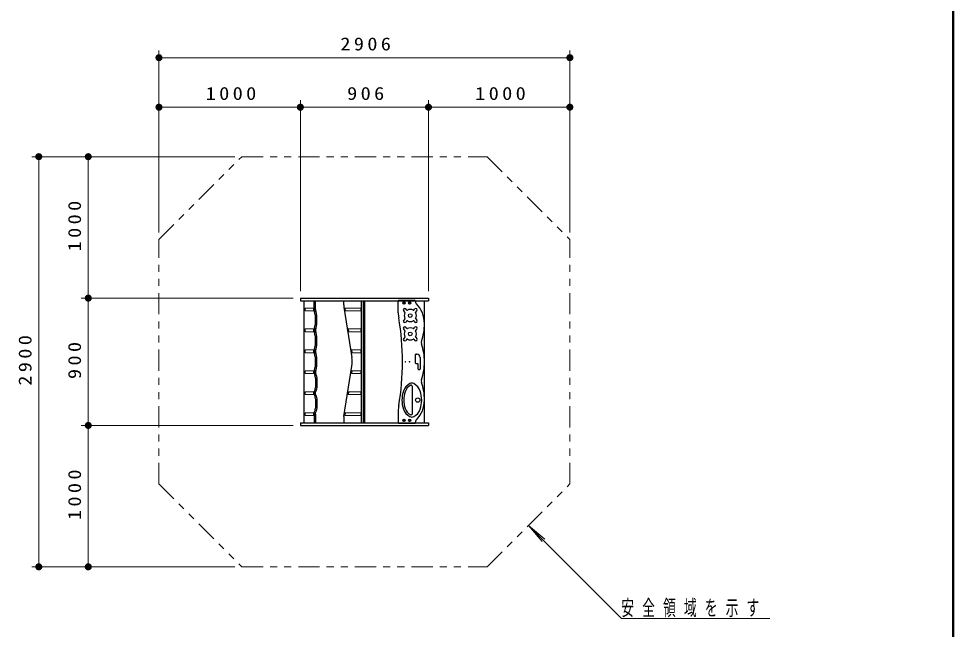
# Model space of a CAD drawing. Units: millimetres on the paper, with parts at other scales. Extents: x -385 to 0, y 0 to 267.
# Drawn here: x -132.2 to 0, y 68.7 to 155.1 of the extents above; entities that cross this region are included whole.
import ezdxf

# ---------------------------------------------------------------- set-up
doc = ezdxf.new("R2010")
doc.units = ezdxf.units.MM
doc.linetypes.add('USER1', pattern=[4.5, 2.5, -2])
doc.linetypes.add('USER3', pattern=[8, 3, -1, 1, -1, 1, -1])
doc.layers.add('LY_1', color=7, linetype='Continuous', lineweight=13)
doc.styles.add('ＭＳ ゴシック', font='')
doc.styles.get('ＭＳ ゴシック').set_extended_font_data('MS Gothic')

# ---------------------------------------------------------------- blocks, each defined once
blk = doc.blocks.new('filled_dot')
at = {"color": 0, "linetype": 'Continuous', "lineweight": -2, "const_width": 1.25}
blk.add_lwpolyline([(-0.625, 0, 1), (0.625, 0, 1)], format="xyb", close=True, dxfattribs=at)

msp = doc.modelspace()

# ---------------------------------------------------------------- linework, layer by layer
at = {"layer": 'LY_1', "lineweight": 50}
msp.add_line((0, 0), (0, 267), dxfattribs=at)
at = {"layer": 'LY_1'}
for p, q in [((-112.359, 124.867), (-112.359, 150.582)), ((-112.359, 149.582), (-54.238, 149.582)), ((-54.238, 124.867), (-54.238, 150.582)), ((-112.359, 124.867), (-112.359, 143.582)), ((-92.359, 116.582), (-92.359, 143.582)), ((-74.238, 116.582), (-74.238, 143.582)), ((-112.359, 142.582), (-92.359, 142.582)), ((-92.359, 142.582), (-74.238, 142.582)), ((-74.238, 142.582), (-54.238, 142.582)), ((-101.644, 135.582), (-130.359, 135.582)), ((-129.359, 77.582), (-129.359, 135.582)), ((-101.644, 135.582), (-123.359, 135.582)), ((-122.359, 115.582), (-122.359, 135.582)), ((-93.359, 115.582), (-123.359, 115.582)), ((-122.359, 97.582), (-122.359, 115.582)), ((-91.699, 114.182), (-90.499, 114.182)), ((-91.699, 113.782), (-91.699, 114.182)), ((-91.699, 113.782), (-90.499, 113.782)), ((-91.659, 113.782), (-91.659, 114.182)), ((-90.499, 113.782), (-90.499, 114.182)), ((-86.077, 114.182), (-83.824, 114.182)), ((-86.077, 114.182), (-86.014, 113.782)), ((-86.037, 114.182), (-85.974, 113.782)), ((-86.014, 113.782), (-83.824, 113.782)), ((-83.824, 113.782), (-83.824, 114.182)), ((-91.699, 111.222), (-90.499, 111.222)), ((-91.699, 110.822), (-91.699, 111.222)), ((-91.659, 110.822), (-91.659, 111.222)), ((-90.499, 110.822), (-90.499, 111.222)), ((-85.608, 111.222), (-83.824, 111.222)), ((-85.608, 111.222), (-85.545, 110.822)), ((-85.568, 111.222), (-85.505, 110.822)), ((-83.824, 110.822), (-83.824, 111.222)), ((-91.699, 110.822), (-90.499, 110.822)), ((-85.545, 110.822), (-83.824, 110.822)), ((-91.699, 108.262), (-90.499, 108.262)), ((-91.699, 107.862), (-91.699, 108.262)), ((-91.699, 107.862), (-90.499, 107.862)), ((-91.659, 107.862), (-91.659, 108.262)), ((-90.499, 107.862), (-90.499, 108.262)), ((-85.139, 108.262), (-83.824, 108.262)), ((-85.139, 108.262), (-85.076, 107.862)), ((-85.099, 108.262), (-85.036, 107.862)), ((-85.076, 107.862), (-83.824, 107.862)), ((-83.824, 107.862), (-83.824, 108.262)), ((-91.699, 105.302), (-91.699, 104.902)), ((-91.699, 105.302), (-90.499, 105.302)), ((-91.699, 104.902), (-90.499, 104.902)), ((-91.659, 105.302), (-91.659, 104.902)), ((-90.499, 105.302), (-90.499, 104.902)), ((-85.139, 104.902), (-85.076, 105.302)), ((-85.139, 104.902), (-83.824, 104.902)), ((-85.099, 104.902), (-85.036, 105.302)), ((-85.076, 105.302), (-83.824, 105.302)), ((-83.824, 105.302), (-83.824, 104.902)), ((-91.699, 102.342), (-91.699, 101.942)), ((-91.699, 102.342), (-90.499, 102.342)), ((-91.699, 101.942), (-90.499, 101.942)), ((-91.659, 102.342), (-91.659, 101.942)), ((-90.499, 102.342), (-90.499, 101.942)), ((-85.608, 101.942), (-85.545, 102.342)), ((-85.608, 101.942), (-83.824, 101.942)), ((-85.568, 101.942), (-85.505, 102.342)), ((-85.545, 102.342), (-83.824, 102.342)), ((-83.824, 102.342), (-83.824, 101.942)), ((-91.699, 99.382), (-91.699, 98.982)), ((-91.699, 99.382), (-90.499, 99.382)), ((-91.659, 99.382), (-91.659, 98.982)), ((-90.499, 99.382), (-90.499, 98.982)), ((-86.077, 98.982), (-86.014, 99.382)), ((-86.037, 98.982), (-85.974, 99.382)), ((-86.014, 99.382), (-83.824, 99.382)), ((-83.824, 99.382), (-83.824, 98.982)), ((-91.699, 98.982), (-90.499, 98.982)), ((-86.077, 98.982), (-83.824, 98.982)), ((-93.359, 97.582), (-123.359, 97.582)), ((-122.359, 77.582), (-122.359, 97.582)), ((-60.096, 83.44), (-58.167, 81.142)), ((-60.096, 83.44), (-57.798, 81.512)), ((-46.955, 70.3), (-60.096, 83.44)), ((-101.644, 77.582), (-130.359, 77.582)), ((-101.644, 77.582), (-123.359, 77.582)), ((-46.955, 70.3), (-25.955, 70.3))]:
    msp.add_line(p, q, dxfattribs=at)
at = {"layer": 'LY_1', "linetype": 'USER3'}
for p, q in [((-112.359, 123.867), (-100.644, 135.582)), ((-100.644, 135.582), (-65.954, 135.582)), ((-65.954, 135.582), (-54.238, 123.867)), ((-112.359, 89.298), (-112.359, 123.867)), ((-54.238, 89.298), (-54.238, 123.867)), ((-112.359, 89.298), (-100.644, 77.582)), ((-65.954, 77.582), (-54.238, 89.298)), ((-100.644, 77.582), (-65.954, 77.582))]:
    msp.add_line(p, q, dxfattribs=at)
at = {"layer": 'LY_1', "lineweight": 25}
for p, q in [((-92.359, 115.582), (-74.238, 115.582)), ((-92.359, 115.582), (-92.359, 115.202)), ((-92.359, 115.202), (-74.238, 115.202)), ((-91.799, 97.962), (-91.799, 115.202)), ((-90.399, 113.982), (-90.399, 115.202)), ((-90.209, 113.982), (-90.209, 115.202)), ((-86.224, 114.623), (-86.224, 115.202)), ((-83.724, 97.962), (-83.724, 115.202)), ((-83.431, 97.962), (-83.431, 115.202)), ((-83.259, 97.962), (-83.259, 115.202)), ((-78.511, 113.485), (-78.511, 115.182)), ((-78.411, 115.282), (-76.211, 115.282)), ((-74.798, 97.962), (-74.798, 115.202)), ((-74.238, 115.582), (-74.238, 115.202)), ((-86.2, 114.321), (-85.07, 107.186)), ((-77.576, 113.605), (-77.744, 113.773)), ((-77.294, 113.888), (-77.462, 114.056)), ((-76.328, 113.888), (-76.16, 114.056)), ((-76.046, 113.605), (-75.878, 113.773)), ((-77.576, 112.64), (-77.744, 112.472)), ((-76.046, 112.64), (-75.878, 112.472)), ((-77.576, 111.005), (-77.744, 111.173)), ((-77.294, 112.357), (-77.462, 112.189)), ((-77.294, 111.288), (-77.462, 111.456)), ((-76.328, 112.357), (-76.16, 112.189)), ((-76.328, 111.288), (-76.16, 111.456)), ((-76.046, 111.005), (-75.878, 111.173)), ((-77.576, 110.04), (-77.744, 109.872)), ((-77.294, 109.757), (-77.462, 109.589)), ((-76.328, 109.757), (-76.16, 109.589)), ((-76.046, 110.04), (-75.878, 109.872)), ((-76.059, 106.384), (-76.059, 107.596)), ((-75.993, 107.662), (-75.897, 107.662)), ((-75.411, 107.176), (-75.411, 105.569)), ((-86.2, 98.844), (-85.07, 105.979)), ((-75.993, 106.318), (-75.751, 106.318)), ((-75.735, 106.302), (-75.735, 105.569)), ((-75.669, 105.503), (-75.477, 105.503)), ((-76.56, 103.151), (-76.56, 99.174)), ((-90.399, 99.182), (-90.399, 97.962)), ((-90.209, 99.182), (-90.209, 97.962)), ((-78.511, 99.68), (-78.511, 97.982)), ((-92.359, 97.962), (-92.359, 97.582)), ((-92.359, 97.962), (-74.238, 97.962)), ((-86.224, 98.542), (-86.224, 97.962)), ((-78.411, 97.882), (-76.211, 97.882)), ((-74.238, 97.962), (-74.238, 97.582)), ((-92.359, 97.582), (-74.238, 97.582))]:
    msp.add_line(p, q, dxfattribs=at)
for points in [[(-90.399, 113.982), (-90.389, 113.826), (-90.358, 113.68)], [(-90.209, 113.982), (-90.199, 113.826), (-90.168, 113.68)], [(-86.224, 114.623), (-86.218, 114.47), (-86.2, 114.321)], [(-90.358, 111.325), (-90.29, 111.601), (-90.24, 111.892), (-90.209, 112.195), (-90.199, 112.502), (-90.209, 112.81), (-90.24, 113.112), (-90.29, 113.404), (-90.358, 113.68)], [(-90.168, 111.325), (-90.1, 111.601), (-90.05, 111.892), (-90.019, 112.195), (-90.009, 112.502), (-90.019, 112.81), (-90.05, 113.112), (-90.1, 113.404), (-90.168, 113.68)], [(-90.358, 111.325), (-90.376, 111.254), (-90.389, 111.179), (-90.397, 111.101), (-90.399, 111.022), (-90.397, 110.944), (-90.389, 110.866), (-90.376, 110.791), (-90.358, 110.72)], [(-90.168, 111.325), (-90.186, 111.254), (-90.199, 111.179), (-90.207, 111.101), (-90.209, 111.022), (-90.207, 110.944), (-90.199, 110.866), (-90.186, 110.791), (-90.168, 110.72)], [(-90.358, 108.365), (-90.29, 108.641), (-90.24, 108.932), (-90.209, 109.235), (-90.199, 109.542), (-90.209, 109.85), (-90.24, 110.152), (-90.29, 110.444), (-90.358, 110.72)], [(-90.168, 108.365), (-90.1, 108.641), (-90.05, 108.932), (-90.019, 109.235), (-90.009, 109.542), (-90.019, 109.85), (-90.05, 110.152), (-90.1, 110.444), (-90.168, 110.72)], [(-90.358, 108.365), (-90.376, 108.294), (-90.389, 108.219), (-90.397, 108.141), (-90.399, 108.062), (-90.397, 107.984), (-90.389, 107.906), (-90.376, 107.831), (-90.358, 107.76)], [(-90.358, 105.405), (-90.29, 105.681), (-90.24, 105.972), (-90.209, 106.275), (-90.199, 106.582), (-90.209, 106.89), (-90.24, 107.192), (-90.29, 107.484), (-90.358, 107.76)], [(-90.168, 108.365), (-90.186, 108.294), (-90.199, 108.219), (-90.207, 108.141), (-90.209, 108.062), (-90.207, 107.984), (-90.199, 107.906), (-90.186, 107.831), (-90.168, 107.76)], [(-90.168, 105.405), (-90.1, 105.681), (-90.05, 105.972), (-90.019, 106.275), (-90.009, 106.582), (-90.019, 106.89), (-90.05, 107.192), (-90.1, 107.484), (-90.168, 107.76)], [(-85.07, 105.979), (-85.035, 106.277), (-85.024, 106.582), (-85.035, 106.888), (-85.07, 107.186)], [(-90.358, 105.405), (-90.376, 105.334), (-90.389, 105.259), (-90.397, 105.181), (-90.399, 105.102), (-90.397, 105.024), (-90.389, 104.946), (-90.376, 104.871), (-90.358, 104.8)], [(-90.358, 104.8), (-90.29, 104.524), (-90.24, 104.232), (-90.209, 103.93), (-90.199, 103.622), (-90.209, 103.315), (-90.24, 103.012), (-90.29, 102.721), (-90.358, 102.445)], [(-90.168, 105.405), (-90.186, 105.334), (-90.199, 105.259), (-90.207, 105.181), (-90.209, 105.102), (-90.207, 105.024), (-90.199, 104.946), (-90.186, 104.871), (-90.168, 104.8)], [(-90.168, 104.8), (-90.1, 104.524), (-90.05, 104.232), (-90.019, 103.93), (-90.009, 103.622), (-90.019, 103.315), (-90.05, 103.012), (-90.1, 102.721), (-90.168, 102.445)], [(-90.358, 101.84), (-90.376, 101.911), (-90.389, 101.986), (-90.397, 102.064), (-90.399, 102.142), (-90.397, 102.221), (-90.389, 102.299), (-90.376, 102.374), (-90.358, 102.445)], [(-90.358, 101.84), (-90.29, 101.564), (-90.24, 101.272), (-90.209, 100.97), (-90.199, 100.662), (-90.209, 100.355), (-90.24, 100.052), (-90.29, 99.761), (-90.358, 99.485)], [(-90.168, 101.84), (-90.186, 101.911), (-90.199, 101.986), (-90.207, 102.064), (-90.209, 102.142), (-90.207, 102.221), (-90.199, 102.299), (-90.186, 102.374), (-90.168, 102.445)], [(-90.168, 101.84), (-90.1, 101.564), (-90.05, 101.272), (-90.019, 100.97), (-90.009, 100.662), (-90.019, 100.355), (-90.05, 100.052), (-90.1, 99.761), (-90.168, 99.485)], [(-90.399, 99.182), (-90.389, 99.339), (-90.358, 99.485)], [(-90.209, 99.182), (-90.199, 99.339), (-90.168, 99.485)], [(-86.2, 98.844), (-86.218, 98.695), (-86.224, 98.542)]]:
    msp.add_lwpolyline(points, dxfattribs=at)
for centre, radius in [((-77.711, 114.882), 0.17), ((-76.911, 114.882), 0.17), ((-76.811, 113.122), 0.26), ((-76.811, 110.522), 0.26), ((-75.756, 101.162), 0.3), ((-77.711, 98.282), 0.17), ((-76.911, 98.282), 0.17)]:
    msp.add_circle(centre, radius, dxfattribs=at)
at = {"layer": 'LY_1'}
for centre in [(-77.711, 114.882), (-76.911, 114.882), (-77.711, 98.282), (-76.911, 98.282)]:
    msp.add_circle(centre, 0.13, dxfattribs=at)
at = {"layer": 'LY_1', "linetype": 'USER1'}
for centre, radius in [((-77.711, 114.882), 0.095), ((-76.911, 114.882), 0.095), ((-77.511, 106.582), 0.04), ((-76.911, 106.582), 0.04), ((-77.711, 98.282), 0.095), ((-76.911, 98.282), 0.095)]:
    msp.add_circle(centre, radius, dxfattribs=at)
at = {"layer": 'LY_1', "lineweight": 25}
for centre, radius, start, end in [((-78.411, 115.182), 0.1, 90, 180), ((-76.211, 115.182), 0.1, 2.02084, 90), ((-75.511, 115.207), 0.6, 182.02084, 224.16048), ((-77.603, 113.914), 0.2, 45, 225), ((-77.251, 113.93), 0.06, 225, 298.58404), ((-76.811, 113.122), 0.86, 61.41596, 118.58404), ((-76.371, 113.93), 0.06, 241.41596, 315), ((-76.019, 113.914), 0.2, 315, 135), ((-78.811, 112.002), 4, 0, 44.16048), ((-74.511, 113.485), 4, 180, 189.93637), ((-113.911, 106.582), 36, 350.06363, 9.93637), ((-77.603, 112.331), 0.2, 135, 315), ((-76.811, 113.122), 0.86, 151.41596, 208.58404), ((-77.619, 113.563), 0.06, 331.41596, 45), ((-77.619, 112.682), 0.06, 315, 28.58404), ((-77.251, 112.315), 0.06, 61.41596, 135), ((-76.371, 112.315), 0.06, 45, 118.58404), ((-76.019, 112.331), 0.2, 225, 45), ((-76.003, 113.563), 0.06, 135, 208.58404), ((-76.003, 112.682), 0.06, 151.41596, 225), ((-76.811, 113.122), 0.86, 331.41596, 28.58404), ((-77.603, 111.314), 0.2, 45, 225), ((-77.251, 111.33), 0.06, 225, 298.58404), ((-76.811, 113.122), 0.86, 241.41596, 298.58404), ((-76.811, 110.522), 0.86, 61.41596, 118.58404), ((-76.371, 111.33), 0.06, 241.41596, 315), ((-76.019, 111.314), 0.2, 315, 135), ((-82.711, 112.002), 7.9, 341.40821, 0), ((-77.603, 109.731), 0.2, 135, 315), ((-76.811, 110.522), 0.86, 151.41596, 208.58404), ((-77.619, 110.963), 0.06, 331.41596, 45), ((-77.619, 110.082), 0.06, 315, 28.58404), ((-77.251, 109.715), 0.06, 61.41596, 135), ((-76.811, 110.522), 0.86, 241.41596, 298.58404), ((-76.371, 109.715), 0.06, 45, 118.58404), ((-76.019, 109.731), 0.2, 225, 45), ((-76.003, 110.963), 0.06, 135, 208.58404), ((-76.003, 110.082), 0.06, 151.41596, 225), ((-76.811, 110.522), 0.86, 331.41596, 28.58404), ((-74.655, 109.292), 0.6, 161.40821, 198.59179), ((-82.711, 106.582), 7.9, 0, 18.59179), ((-75.993, 107.596), 0.0664, 90, 180), ((-75.897, 107.176), 0.486, 0, 90), ((-75.993, 106.384), 0.0664, 180, 270), ((-75.751, 106.302), 0.0162, 0, 90), ((-82.711, 106.582), 7.9, 341.40821, 0), ((-75.669, 105.569), 0.0664, 180, 270), ((-75.477, 105.569), 0.0664, 270, 0), ((-75.987, 101.814), 1.9, 117.93924, 160.98833), ((-75.987, 101.814), 1.64, 117.72272, 160.98833), ((-76.596, 102.962), 0.6, 62.06076, 117.93924), ((-76.69, 103.151), 0.13, 0, 117.72272), ((-77.205, 101.814), 1.9, 19.01167, 62.06076), ((-74.655, 103.872), 0.6, 161.40821, 198.59179), ((-82.711, 101.162), 7.9, 0, 18.59179), ((-74.096, 101.162), 3.9, 160.98833, 180), ((-74.096, 101.162), 3.64, 160.98833, 180), ((-79.096, 101.162), 3.9, 0, 19.01167), ((-74.096, 101.162), 3.9, 180, 199.01167), ((-74.096, 101.162), 3.64, 180, 199.01167), ((-78.811, 101.162), 4, 315.83952, 0), ((-79.096, 101.162), 3.9, 340.98833, 0), ((-74.511, 99.68), 4, 170.06363, 180), ((-75.987, 100.511), 1.9, 199.01167, 242.06076), ((-75.987, 100.511), 1.64, 199.01167, 242.27728), ((-76.69, 99.174), 0.13, 242.27728, 0), ((-77.205, 100.511), 1.9, 297.93925, 340.98833), ((-78.411, 97.982), 0.1, 180, 270), ((-76.596, 99.362), 0.6, 242.06076, 297.93925), ((-76.211, 97.982), 0.1, 270, 357.97916), ((-75.511, 97.958), 0.6, 135.83952, 177.97916)]:
    msp.add_arc(centre, radius, start, end, dxfattribs=at)

# ---------------------------------------------------------------- block references
at = {"layer": 'LY_1', "xscale": 0.4, "yscale": 0.4}
for p in [(-112.359, 149.582), (-112.359, 142.582), (-92.359, 142.582), (-74.238, 142.582)]:
    msp.add_blockref('filled_dot', p, dxfattribs=at)
for p, rotation in [((-54.238, 149.582), 180), ((-92.359, 142.582), 180), ((-74.238, 142.582), 180), ((-54.238, 142.582), 180), ((-129.359, 135.582), 270), ((-122.359, 135.582), 270), ((-122.359, 115.582), 270), ((-122.359, 115.582), 90), ((-122.359, 97.582), 270), ((-122.359, 97.582), 90), ((-129.359, 77.582), 90), ((-122.359, 77.582), 90)]:
    msp.add_blockref('filled_dot', p, dxfattribs=dict(at, rotation=rotation))

# ---------------------------------------------------------------- texts
at = {"layer": 'LY_1', "style": 'ＭＳ ゴシック'}
for s, insert, char_height, attachment_point in [('\\T1.33;\\W1.15;2906', (-82.89, 150.582), 1.833, 8), ('\\T1.33;\\W1.15;1000', (-101.938, 143.582), 1.833, 8), ('\\T1.33;\\W1.15;906', (-82.883, 143.582), 1.833, 8), ('\\T1.33;\\W1.15;1000', (-63.817, 143.582), 1.833, 8), ('\\T1.64;\\W0.6;安全領域を示す', (-46.955, 70.45), 2.199, 7)]:
    msp.add_mtext(s, dxfattribs=dict(at, insert=insert, char_height=char_height, attachment_point=attachment_point))
at = {"layer": 'LY_1', "char_height": 1.833, "attachment_point": 8, "rotation": 90, "style": 'ＭＳ ゴシック'}
for s, insert in [('\\T1.33;\\W1.15;1000', (-123.359, 126.004)), ('\\T1.33;\\W1.15;2900', (-130.359, 107.01)), ('\\T1.33;\\W1.15;900', (-123.359, 106.999)), ('\\T1.33;\\W1.15;1000', (-123.359, 88.004))]:
    msp.add_mtext(s, dxfattribs=dict(at, insert=insert))

doc.saveas('drawing.dxf')
